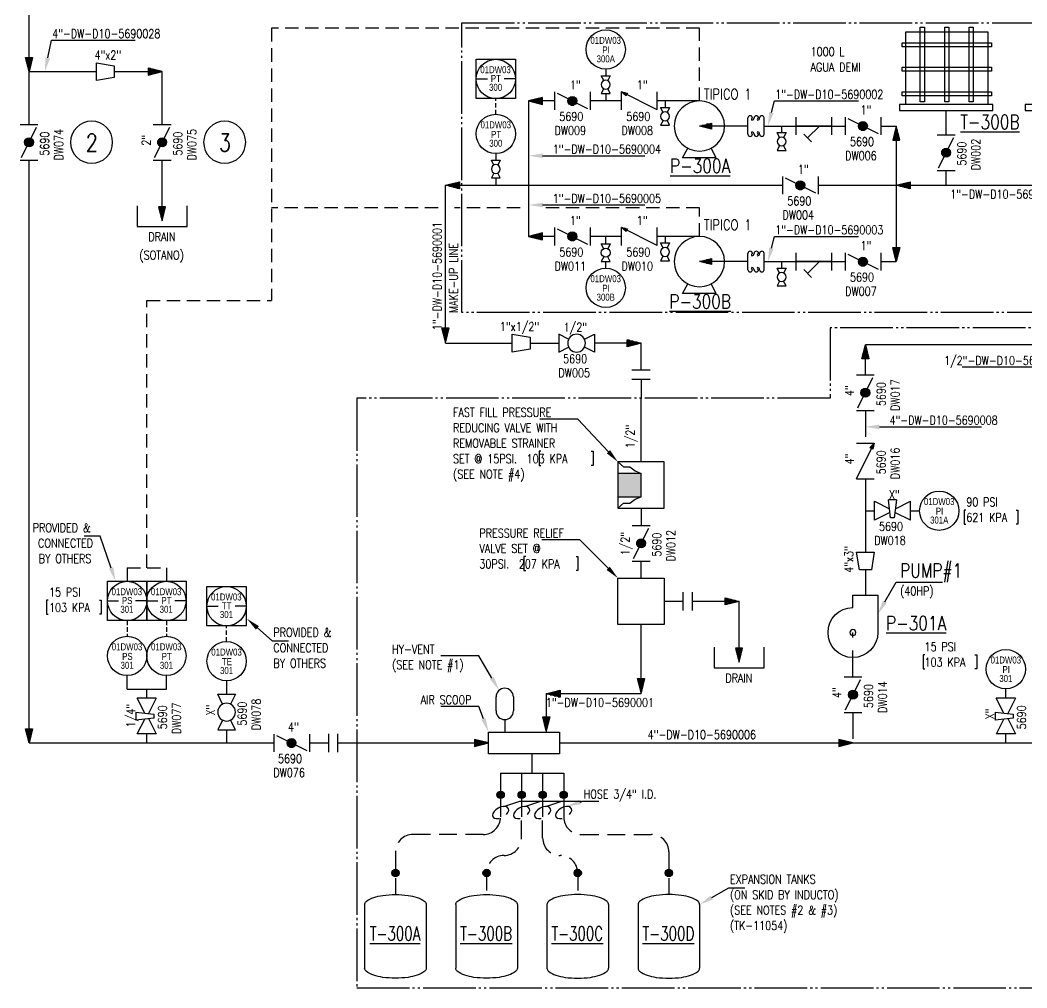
# Model space of a CAD drawing. Header units: inches. Extents: x -80 to 1771, y -447 to 2167.
# Drawn here: x -79.6 to 207.5, y 1606.3 to 1882.1 of the extents above; entities that cross this region are included whole.
import ezdxf
from ezdxf import colors
from ezdxf.entities.mleader import LeaderData, LeaderLine
from ezdxf.enums import TextEntityAlignment as Align
from ezdxf.math import Vec2, Vec3

# ---------------------------------------------------------------- set-up
doc = ezdxf.new("R2010")
doc.units = ezdxf.units.IN
doc.header["$MEASUREMENT"] = 0
for name, pattern in [('DASHED', [0.75, 0.5, -0.25]), ('ISA 5.3.2-6', [19.05, 12.7, -6.35]), ('JIS_09_15', [18.9, 15, -0.9, 0.6, -0.9, 0.6, -0.9])]:
    doc.linetypes.add(name, pattern=pattern)
for name, color, linetype in [('23.24.E.', 4, 'ISA 5.3.2-6'), ('P01equipos', 3, 'Continuous'), ('P01instrumentos', 2, 'Continuous'), ('PEQUIP', 3, 'Continuous'), ('PTTEXT', 3, 'Continuous'), ('R01equipos', 3, 'Continuous'), ('Rinstrumentos', 2, 'Continuous'), ('RTTEXT', 2, 'Continuous'), ('Rvalvulas', 3, 'Continuous'), ('Tx_DDIM', 1, 'Continuous'), ('Tx_P_AEREO', 4, 'Continuous'), ('Tx_TEXT', 3, 'Continuous')]:
    doc.layers.add(name, color=color, linetype=linetype)
doc.styles.add('ROMANS', font='romans')
doc.styles.get("Standard").update_dxf_attribs({"font": 'arial.ttf'})

# ---------------------------------------------------------------- blocks, each defined once
blk = doc.blocks.new('reducc concentrica')
at = {"layer": 'PEQUIP'}
for p, q in [((0, -2.54), (0, 2.54)), ((0, 2.54), (5.08, 1.69)), ((5.08, 1.69), (5.08, -1.69)), ((5.08, -1.69), (0, -2.54))]:
    blk.add_line(p, q, dxfattribs=at)
blk = doc.blocks.new('FPRO')
at = {"color": 3, "linetype": 'Continuous'}
for p, q in [((-4.2, 1.05), (-5, 1.05)), ((-2.8, 0.7), (-5, 0.7)), ((-1.4, 0.35), (-5, 0.35)), ((0, 0), (-5, 0)), ((-1.4, -0.35), (-5, -0.35)), ((-2.8, -0.7), (-5, -0.7)), ((-4.2, -1.05), (-5, -1.05))]:
    blk.add_line(p, q, dxfattribs=at)
blk.add_lwpolyline([(-5, 1.25), (0, 0), (-5, -1.25)], close=True, dxfattribs=at)
blk = doc.blocks.new('FLECHA')
at = {"xscale": 0.9999979999999999, "yscale": -0.9999979999999999, "rotation": 90}
blk.add_blockref('FPRO', (0, 0), dxfattribs=at)
blk = doc.blocks.new('Instrumento Local')
at = {"layer": 'P01instrumentos', "color": 2, "linetype": 'Continuous'}
blk.add_circle((0, 0), 6, dxfattribs=at)
at = {"layer": 'PTTEXT', "linetype": 'Continuous', "style": 'ROMANS', "width": 0.9}
for tag, p in [('TAG1', (-4.14, 2.03)), ('TAG2', (-3.98, -4.74))]:
    blk.add_attdef(tag, p, '', height=2.5, dxfattribs=at)
blk = doc.blocks.new('brida ciega')
at = {"layer": 'R01equipos', "color": 4}
blk.add_line((0, 0), (-5.39, 0), dxfattribs=at)
at = {"layer": 'R01equipos'}
for p, q in [((0, 2.61), (0, -2.6)), ((2.61, 2.61), (2.61, -2.6))]:
    blk.add_line(p, q, dxfattribs=at)
blk = doc.blocks.new('recipiente presurizado')
at = {"layer": 'PEQUIP'}
for p, q in [((-10.97, 14.67), (-10.97, -8.01)), ((10.97, 14.67), (10.97, -8.01))]:
    blk.add_line(p, q, dxfattribs=at)
for centre, radius, start, end in [((0, -15.67), 33.89, 90, 97.6249), ((0, -15.67), 33.89, 82.3751, 90), ((-9.6, 14.67), 1.37, 127.9635, 180), ((-5.07, 8.88), 8.72, 107.9105, 127.9635), ((-2.02, -0.56), 18.65, 97.6249, 107.9105), ((2.02, -0.56), 18.65, 72.0895, 82.3751), ((5.07, 8.88), 8.72, 52.0365, 72.0895), ((9.6, 14.67), 1.37, 360, 52.0365), ((-9.6, -8.01), 1.37, 180, 232.0365), ((-5.07, -2.22), 8.72, 232.0365, 252.0895), ((-2.02, 7.22), 18.65, 252.0895, 262.3751), ((2.02, 7.22), 18.65, 277.6249, 287.9105), ((5.07, -2.22), 8.72, 287.9105, 307.9635), ((9.6, -8.01), 1.37, 307.9635, 360), ((0, 22.33), 33.89, 262.3751, 270), ((0, 22.33), 33.89, 270, 277.6249)]:
    blk.add_arc(centre, radius, start, end, dxfattribs=at)
blk = doc.blocks.new('ventilador- soplador')
at = {"layer": 'PEQUIP'}
for p, q in [((10.67, 7.11), (0, 7.11)), ((10.67, 0), (10.67, 7.11)), ((7.11, 0), (10.67, 0))]:
    blk.add_line(p, q, dxfattribs=at)
blk.add_circle((0, 0), 0.839, dxfattribs=at)
blk.add_arc((0, 0), 7.11, 90, 0, dxfattribs=at)
blk = doc.blocks.new('vretencion')
at = {"layer": 'PEQUIP'}
for p, q in [((-5.08, 2.54), (-5.08, -2.54)), ((-5.08, 2.54), (5.08, -2.54)), ((5.08, 2.54), (5.08, -2.54)), ((3.38, -2.16), (3.75, -1.4)), ((5.08, -2.54), (3.38, -2.16)), ((3.75, -1.4), (5.08, -2.54))]:
    blk.add_line(p, q, dxfattribs=at)
for points in [[(3.45, -2.01), (4.06, -2.31)], [(3.53, -1.86), (4.74, -2.46)], [(3.6, -1.71), (4.81, -2.31)], [(3.68, -1.56), (4.28, -1.86)]]:
    blk.add_lwpolyline(points, dxfattribs=at)
blk = doc.blocks.new('inst')
at = {"layer": 'Rinstrumentos', "color": 2, "linetype": 'Continuous'}
blk.add_circle((0, 0), 7, dxfattribs=at)
at = {"layer": 'RTTEXT', "linetype": 'Continuous', "width": 0.8}
for tag, p in [('213', (-0.02, 2.01)), ('XX', (0.11, -1.41)), ('100', (0, -4.58))]:
    blk.add_attdef(tag, text='', height=2.5, dxfattribs=at).set_placement(p, align=Align.CENTER)
blk = doc.blocks.new('Sen')
at = {"layer": 'Rinstrumentos', "color": 2, "linetype": 'Continuous'}
for p, q in [((-7, 7), (-3.02, 7)), ((7, 7), (3.02, 7))]:
    blk.add_line(p, q, dxfattribs=at)
blk.add_lwpolyline([(-7, 14), (7, 14), (7, 0), (-7, 0)], close=True, dxfattribs=at)
blk.add_circle((0, 7), 7, dxfattribs=at)
at = {"layer": 'RTTEXT', "linetype": 'Continuous', "width": 0.8}
for tag, p in [('213', (-0.09, 9.06)), ('FT', (0.02, 5.91)), ('110', (-0.07, 2.78))]:
    blk.add_attdef(tag, text='', height=2.5, dxfattribs=at).set_placement(p, align=Align.CENTER)
blk = doc.blocks.new('vesferica')
at = {"layer": 'PEQUIP'}
for p, q in [((-2.28, 1.13), (-5.09, 2.54)), ((-5.09, 2.54), (-5.09, -2.54)), ((2.28, 1.14), (5.07, 2.54)), ((5.07, 2.54), (5.07, -2.54)), ((-5.09, -2.54), (-2.28, -1.14)), ((5.07, -2.54), (2.27, -1.14))]:
    blk.add_line(p, q, dxfattribs=at)
blk.add_circle((0, 0), 2.54, dxfattribs=at)
blk = doc.blocks.new('bomba')
at = {"layer": 'PEQUIP'}
for p, q in [((-13.82, 0), (0, 0)), ((0, 0), (-3.39, 0.85)), ((-3.39, 0.85), (-3.39, -0.85)), ((-3.39, 0.51), (-2.03, 0.51)), ((-3.39, 0.17), (-0.68, 0.17)), ((-3.39, -0.85), (0, 0)), ((-3.39, -0.17), (-0.68, -0.17)), ((-3.39, -0.51), (-2.03, -0.51)), ((-4.8, -9.05), (-3.36, -6.33)), ((4.8, -9.05), (3.36, -6.33)), ((-4.8, -9.05), (4.8, -9.05))]:
    blk.add_line(p, q, dxfattribs=at)
blk.add_circle((0, 0), 7.17, dxfattribs=at)
blk = doc.blocks.new('filtro Y')
at = {"layer": 'PEQUIP'}
for p, q in [((-2.54, 6.77), (2.54, 6.77)), ((0, -3.39), (0, 6.77)), ((0, 0), (3.39, 3.39)), ((4.49, 2.29), (2.29, 4.49)), ((-2.54, -3.39), (2.54, -3.39))]:
    blk.add_line(p, q, dxfattribs=at)
blk.add_point((0, 6.77), dxfattribs=at)
blk = doc.blocks.new('vmariposa')
at = {"layer": 'PEQUIP'}
for p, q in [((-5.08, 2.54), (-5.08, -2.54)), ((-4.32, 2.16), (4.32, -2.16)), ((5.08, 2.54), (5.08, -2.54))]:
    blk.add_line(p, q, dxfattribs=at)
for points in [[(-1.26, 0.17), (1.26, 0.17)], [(-1.16, 0.51), (1.16, 0.51)], [(-0.94, 0.85), (0.94, 0.85)], [(-0.45, 1.19), (0.45, 1.19)], [(-1.26, -0.17), (1.26, -0.17)], [(-1.16, -0.51), (1.16, -0.51)], [(-0.94, -0.85), (0.94, -0.85)], [(-0.45, -1.19), (0.45, -1.19)]]:
    blk.add_lwpolyline(points, dxfattribs=at)
blk.add_circle((0, 0), 1.27, dxfattribs=at)
blk = doc.blocks.new('junta de expansion')
at = {"layer": 'PEQUIP'}
for p, q in [((0, 2.31), (0, -2.31)), ((4.62, 2.31), (4.62, -2.31))]:
    blk.add_line(p, q, dxfattribs=at)
for centre, radius, start, end in [((0.64, 2.31), 0.635, 90, 180), ((0.64, 2.31), 0.635, 0, 90), ((2.23, 2.31), 0.635, 90, 180), ((2.23, 2.31), 0.635, 0, 90), ((3.99, 2.31), 0.635, 90, 180), ((3.99, 2.31), 0.635, 0, 90), ((1.91, 2.31), 0.635, 180, 270), ((1.53, 1.89), 0.428, 330.2901, 81.4584), ((3.5, 2.31), 0.635, 180, 270), ((3.24, 1.95), 0.379, 314.0009, 72.7215), ((0.64, -2.31), 0.635, 180, 270), ((0.64, -2.31), 0.635, 270, 0), ((1.91, -2.31), 0.635, 90, 180), ((1.53, -1.89), 0.428, 278.5416, 29.7099), ((2.23, -2.31), 0.635, 180, 270), ((2.23, -2.31), 0.635, 270, 0), ((3.5, -2.31), 0.635, 90, 180), ((3.24, -1.95), 0.379, 287.2785, 45.9991), ((3.99, -2.31), 0.635, 180, 270), ((3.99, -2.31), 0.635, 270, 0)]:
    blk.add_arc(centre, radius, start, end, dxfattribs=at)
blk = doc.blocks.new('vtapon')
at = {"color": 3}
for p, q in [((-4.3, -3.24), (-4.3, 2.22)), ((-0.31, 2.56), (1.97, 2.56)), ((-0.31, 2.56), (0.31, -2.56)), ((1.4, -2.56), (1.97, 2.56)), ((0.31, -2.56), (1.4, -2.56))]:
    blk.add_line(p, q, dxfattribs=at)
at = {"layer": 'PEQUIP'}
for p, q in [((-0.02, 0.03), (-4.3, 2.22)), ((5.88, 2.2), (1.68, 0.03)), ((5.88, -3.23), (5.88, 2.2)), ((-4.3, -3.24), (0.13, -1.04)), ((1.57, -1.04), (5.88, -3.23))]:
    blk.add_line(p, q, dxfattribs=at)

msp = doc.modelspace()

# ---------------------------------------------------------------- hatches: boundary and pattern name
at = {"layer": 'Tx_P_AEREO'}
h = msp.add_hatch(color=3, dxfattribs=at)
h.dxf.hatch_style = 1
h.paths.add_polyline_path([(97.51, 1752.89), (90.91, 1752.89), (90.91, 1746.29), (97.51, 1746.29)])
at = {"layer": 'Tx_P_AEREO', "ltscale": 0.5}
h = msp.add_hatch(color=4, dxfattribs=at)
h.dxf.hatch_style = 1
h.paths.add_polyline_path([(56.41, 1661.31, 1), (58.5, 1661.31, 1)])
h = msp.add_hatch(color=4, dxfattribs=at)
h.dxf.hatch_style = 1
h.paths.add_polyline_path([(62.4, 1661.31, 1), (64.49, 1661.31, 1)])
h = msp.add_hatch(color=4, dxfattribs=at)
h.dxf.hatch_style = 1
h.paths.add_polyline_path([(68.39, 1661.31, 1), (70.47, 1661.31, 1)])
h = msp.add_hatch(color=4, dxfattribs=at)
h.dxf.hatch_style = 1
h.paths.add_polyline_path([(74.37, 1661.31, 1), (76.46, 1661.31, 1)])
h = msp.add_hatch(color=4, dxfattribs=at)
h.dxf.hatch_style = 1
h.paths.add_polyline_path([(26.41, 1639.04, 1), (28.5, 1639.04, 1)])
h = msp.add_hatch(color=4, dxfattribs=at)
h.dxf.hatch_style = 1
h.paths.add_polyline_path([(52.4, 1639.04, 1), (54.49, 1639.04, 1)])
h = msp.add_hatch(color=4, dxfattribs=at)
h.dxf.hatch_style = 1
h.paths.add_polyline_path([(78.39, 1639.04, 1), (80.47, 1639.04, 1)])
h = msp.add_hatch(color=4, dxfattribs=at)
h.dxf.hatch_style = 1
h.paths.add_polyline_path([(104.37, 1639.04, 1), (106.46, 1639.04, 1)])

# ---------------------------------------------------------------- linework, layer by layer
at = {"layer": '23.24.E.', "color": 2, "ltscale": 0.3}
for p, q in [((114.14, 1879.81), (-7.87, 1879.81)), ((-7.87, 1879.81), (-7.87, 1802.21)), ((114.14, 1859.12), (114.14, 1879.81)), ((39.61, 1828.59), (-7.87, 1828.59)), ((63.01, 1828.59), (44.25, 1828.59)), ((114.14, 1828.59), (68.73, 1828.59)), ((114.14, 1820.48), (114.14, 1828.59)), ((-43.46, 1725.99), (-43.46, 1802.21)), ((-43.46, 1802.21), (-7.87, 1802.21)), ((-49.06, 1725.99), (-49.06, 1722.17)), ((-49.06, 1725.99), (-37.86, 1725.99)), ((-37.86, 1725.99), (-37.86, 1722.17))]:
    msp.add_line(p, q, dxfattribs=at)
at = {"layer": '23.24.E.', "color": 2, "ltscale": 0.1}
for p, q in [((56.07, 1855.29), (56.07, 1859.76)), ((-49.06, 1710.97), (-49.06, 1706.5)), ((-37.86, 1710.97), (-37.86, 1706.5)), ((-20.69, 1705), (-20.69, 1709.47))]:
    msp.add_line(p, q, dxfattribs=at)
at = {"layer": '23.24.E.', "color": 2, "linetype": 'Continuous', "ltscale": 0.1}
for p, q in [((161.46, 1742.3), (164.09, 1742.3)), ((174.28, 1742.3), (176.91, 1742.3)), ((-49.06, 1691.48), (-49.06, 1695.3)), ((-37.86, 1691.48), (-37.86, 1695.3)), ((-20.69, 1693.8), (-20.69, 1689.97)), ((-49.06, 1691.48), (-37.86, 1691.48)), ((-43.46, 1688.9), (-43.46, 1691.54)), ((201.51, 1688.9), (201.51, 1691.54)), ((-20.69, 1679.81), (-20.69, 1676.09)), ((-43.46, 1676.09), (-43.46, 1678.72)), ((201.51, 1676.09), (201.51, 1678.72))]:
    msp.add_line(p, q, dxfattribs=at)
at = {"layer": 'P01equipos', "color": 3}
for points in [[(172.96, 1878.79), (196.33, 1878.79), (196.33, 1858.07), (172.96, 1858.07)], [(197.38, 1874.5), (171.91, 1874.5), (171.91, 1875.66), (197.38, 1875.66)], [(197.38, 1867.54), (171.91, 1867.54), (171.91, 1868.7), (197.38, 1868.7)], [(197.38, 1860.58), (171.91, 1860.58), (171.91, 1861.74), (197.38, 1861.74)], [(171.14, 1856.37), (197.82, 1856.37), (197.82, 1858.07), (171.14, 1858.07)], [(206.99, 1856.37), (233.66, 1856.37), (233.66, 1858.07), (206.99, 1858.07)]]:
    msp.add_lwpolyline(points, close=True, dxfattribs=at)
for points in [[(177.11, 1858.8), (177.11, 1880.14), (178.26, 1880.14), (178.26, 1858.8), (177.11, 1858.8)], [(184.07, 1858.8), (184.07, 1880.14), (185.22, 1880.14), (185.22, 1858.8), (184.07, 1858.8)], [(191.03, 1858.8), (191.03, 1880.14), (192.18, 1880.14), (192.18, 1858.8), (191.03, 1858.8)]]:
    msp.add_lwpolyline(points, dxfattribs=at)
at = {"layer": 'Rinstrumentos'}
for p, q in [((87.42, 1868.16), (87.42, 1866.3)), ((87.42, 1861.22), (87.42, 1859.12)), ((104.34, 1859.12), (104.34, 1857.25)), ((137.55, 1851.95), (137.55, 1850.08)), ((56.07, 1844.09), (56.07, 1842.22)), ((56.07, 1837.14), (56.07, 1835.05)), ((87.42, 1818.38), (87.42, 1820.48)), ((104.34, 1820.48), (104.34, 1818.61)), ((87.42, 1811.43), (87.42, 1813.3)), ((137.55, 1813.3), (137.55, 1811.44))]:
    msp.add_line(p, q, dxfattribs=at)
at = {"layer": 'Rvalvulas'}
msp.add_line((58.61, 1682.74), (58.61, 1679.21), dxfattribs=at)
for points in [[(56.13, 1685.21), (56.13, 1689.22)], [(61.08, 1689.22), (61.08, 1685.21)]]:
    msp.add_lwpolyline(points, dxfattribs=at)
for centre, start, end in [((58.61, 1689.22), 0, 180), ((58.61, 1685.21), 180, 0)]:
    msp.add_arc(centre, 2.47, start, end, dxfattribs=at)
at = {"layer": 'Tx_DDIM', "color": 1, "linetype": 'JIS_09_15'}
msp.add_lwpolyline([(339.38, 1805.04), (339.38, 1794.44), (151.38, 1794.44), (151.38, 1774.41), (16.43, 1774.41), (16.43, 1606.3), (571.95, 1606.3), (571.95, 1886.2), (367.24, 1886.2), (367.24, 1805.04), (339.38, 1805.04)], dxfattribs=at)
msp.add_lwpolyline([(46.37, 1881.4), (273.57, 1881.4), (273.57, 1798.76), (46.37, 1798.76)], close=True, dxfattribs=at)
at = {"layer": 'Tx_DDIM', "color": 1}
for points in [[(58.33, 1658), (62.92, 1659.51), (68.91, 1659.51)], [(64.31, 1658), (68.91, 1659.51), (74.89, 1659.51)], [(70.3, 1658), (74.89, 1659.51), (80.54, 1659.51)]]:
    msp.add_lwpolyline(points, dxfattribs=at)
for centre in [(57.45, 1656.28), (63.44, 1656.28), (69.43, 1656.28), (75.42, 1656.28)]:
    msp.add_ellipse(centre, major_axis=(-2.21, -1.2), ratio=0.565173, start_param=2.061261, end_param=7.363517, dxfattribs=at)
at = {"layer": 'Tx_P_AEREO', "color": 4, "ltscale": 0.5}
for p, q in [((-77.02, 1852.4), (-77.02, 2083.06)), ((-77.02, 1867.46), (-57.8, 1867.46)), ((-52.72, 1867.46), (-39.07, 1867.46)), ((-39.07, 1852.4), (-39.07, 1867.46)), ((65.43, 1859.12), (65.43, 1820.48)), ((91.88, 1859.12), (82.96, 1859.12)), ((114.14, 1859.12), (102.04, 1859.12)), ((184.48, 1849.45), (184.48, 1856.49)), ((132.58, 1851.95), (155.66, 1851.95)), ((165.82, 1851.95), (170.26, 1851.95)), ((170.26, 1851.95), (170.26, 1813.3)), ((-77.02, 1676.09), (-77.02, 1842.24)), ((-39.07, 1824.89), (-39.07, 1842.24)), ((184.48, 1835.05), (184.48, 1839.29)), ((41.72, 1790.05), (41.72, 1835.05)), ((41.72, 1835.05), (137.8, 1835.05)), ((147.96, 1835.05), (230.76, 1835.05)), ((91.88, 1820.48), (82.96, 1820.48)), ((114.14, 1820.48), (102.04, 1820.48)), ((132.58, 1813.3), (155.66, 1813.3)), ((165.82, 1813.3), (170.26, 1813.3)), ((41.72, 1790.05), (60.74, 1790.05)), ((65.82, 1790.05), (74.03, 1790.05)), ((97.51, 1790.05), (84.19, 1790.05)), ((97.51, 1782.41), (97.51, 1790.05)), ((376.97, 1789.58), (161.46, 1789.58)), ((97.51, 1756.19), (97.51, 1774.41)), ((161.46, 1751.39), (161.46, 1730.52)), ((97.51, 1742.99), (97.51, 1738.1)), ((97.51, 1723.05), (97.51, 1727.94)), ((161.46, 1725.44), (161.46, 1718.23)), ((125.43, 1716.45), (112.11, 1716.45)), ((125.43, 1699.1), (125.43, 1716.45)), ((97.51, 1690.12), (97.51, 1709.79)), ((97.51, 1690.12), (70.46, 1690.12)), ((70.46, 1690.12), (70.46, 1679.21)), ((-77.02, 1676.09), (-7.26, 1676.09)), ((2.9, 1676.09), (8.43, 1676.09)), ((16.43, 1676.09), (53.97, 1676.09)), ((74.2, 1676.09), (326.19, 1676.09)), ((66.44, 1667.5), (66.44, 1672.97)), ((57.45, 1667.5), (57.45, 1655.02)), ((57.45, 1667.5), (75.42, 1667.5)), ((63.44, 1667.5), (63.44, 1655.02)), ((69.43, 1667.5), (69.43, 1655.02)), ((75.42, 1667.5), (75.42, 1655.02))]:
    msp.add_line(p, q, dxfattribs=at)
at = {"layer": 'Tx_P_AEREO', "color": 4, "linetype": 'DASHED', "ltscale": 15}
for p, q in [((72.8, 1859.12), (65.43, 1859.12)), ((72.8, 1820.48), (65.43, 1820.48)), ((161.46, 1781.02), (161.46, 1789.58)), ((161.46, 1770.86), (161.46, 1761.55)), ((157.9, 1694.94), (157.9, 1707.56)), ((157.9, 1684.78), (157.9, 1676.09))]:
    msp.add_line(p, q, dxfattribs=at)
at = {"layer": 'Tx_P_AEREO', "color": 4, "linetype": 'DASHED', "ltscale": 10}
for p, q in [((63.44, 1649.04), (63.44, 1655.02)), ((69.43, 1649.04), (69.43, 1655.02)), ((52.45, 1650.02), (32.45, 1650.02)), ((80.42, 1650.02), (100.42, 1650.02)), ((27.45, 1645.02), (27.45, 1632.88)), ((105.42, 1645.02), (105.42, 1632.88)), ((53.44, 1639.04), (53.44, 1632.88)), ((79.43, 1639.04), (79.43, 1632.88))]:
    msp.add_line(p, q, dxfattribs=at)
at = {"layer": 'Tx_P_AEREO', "color": 3}
for points in [[(-46.19, 1829.17), (-46.19, 1823.28), (-31.96, 1823.28), (-31.96, 1829.17)], [(90.91, 1756.19), (90.91, 1742.99), (104.11, 1742.99), (104.11, 1756.19), (90.91, 1756.19)], [(90.91, 1756.19), (92.47, 1754.76), (94.29, 1754.76), (95.79, 1753.63), (97.51, 1752.89)], [(90.91, 1742.99), (92.47, 1744.42), (94.29, 1744.42), (95.79, 1745.55), (97.51, 1746.29)], [(90.91, 1709.85), (90.91, 1723.05), (104.11, 1723.05), (104.11, 1709.85), (90.91, 1709.85)], [(118.32, 1703.37), (118.32, 1697.48), (132.55, 1697.48), (132.55, 1703.37)]]:
    msp.add_lwpolyline(points, dxfattribs=at)
for points in [[(97.51, 1752.89), (90.91, 1752.89), (90.91, 1746.29), (97.51, 1746.29)], [(74.2, 1672.97), (53.97, 1672.97), (53.97, 1679.21), (74.2, 1679.21)]]:
    msp.add_lwpolyline(points, close=True, dxfattribs=at)
at = {"layer": 'Tx_P_AEREO', "color": 4, "ltscale": 0.5}
for centre in [(57.45, 1661.31), (63.44, 1661.31), (69.43, 1661.31), (75.42, 1661.31), (27.45, 1639.04), (53.44, 1639.04), (79.43, 1639.04), (105.42, 1639.04)]:
    msp.add_circle(centre, 1.04, dxfattribs=at)
at = {"layer": 'Tx_P_AEREO', "color": 4, "linetype": 'DASHED', "ltscale": 15}
msp.add_arc((52.45, 1655.02), 5, 270, 0, dxfattribs=at)
at = {"layer": 'Tx_P_AEREO', "color": 4, "linetype": 'DASHED', "ltscale": 10}
for centre, start, end in [((80.42, 1655.02), 180, 270), ((32.45, 1645.02), 90, 180), ((58.44, 1649.04), 270, 0), ((74.43, 1649.04), 180, 270), ((100.42, 1645.02), 0, 90), ((58.44, 1639.04), 90, 180), ((74.43, 1639.04), 0, 90)]:
    msp.add_arc(centre, 5, start, end, dxfattribs=at)
at = {"layer": 'Tx_TEXT'}
for points in [[(68.92, 1759.23), (68.42, 1759.23), (68.42, 1755.23), (68.92, 1755.23)], [(83.3, 1759.23), (83.8, 1759.23), (83.8, 1755.23), (83.3, 1755.23)], [(190.12, 1742.5), (189.62, 1742.5), (189.62, 1738.5), (190.12, 1738.5)], [(204.4, 1742.5), (204.9, 1742.5), (204.9, 1738.5), (204.4, 1738.5)], [(64.6, 1729.23), (64.1, 1729.23), (64.1, 1725.23), (64.6, 1725.23)], [(78.98, 1729.23), (79.48, 1729.23), (79.48, 1725.23), (78.98, 1725.23)], [(-71.55, 1716.8), (-72.05, 1716.8), (-72.05, 1712.8), (-71.55, 1712.8)], [(-56.94, 1716.8), (-56.44, 1716.8), (-56.44, 1712.8), (-56.94, 1712.8)], [(178.42, 1701.22), (177.92, 1701.22), (177.92, 1697.22), (178.42, 1697.22)], [(192.69, 1701.22), (193.19, 1701.22), (193.19, 1697.22), (192.69, 1697.22)]]:
    msp.add_lwpolyline(points, dxfattribs=at)

# ---------------------------------------------------------------- block references
at = {"xscale": 0.8000000000001819, "yscale": 0.8000000000001819, "zscale": 0.8000000000001819}
for name, p, values in [('inst', (87.42, 1873.76), {'213': '01DW03', '100': '300A', 'XX': 'PI'}), ('Sen', (56.07, 1859.76), {'213': '01DW03', '110': '300', 'FT': 'PT'}), ('inst', (56.07, 1849.69), {'213': '01DW03', '100': '300', 'XX': 'PT'}), ('inst', (87.42, 1805.83), {'213': '01DW03', '100': '300B', 'XX': 'PI'}), ('inst', (182.51, 1742.3), {'213': '01DW03', '100': '301A', 'XX': 'PI'}), ('Sen', (-49.06, 1710.97), {'213': '01DW03', '110': '301', 'FT': 'PS'}), ('Sen', (-37.86, 1710.97), {'213': '01DW03', '110': '301', 'FT': 'PT'}), ('Sen', (-20.69, 1709.47), {'213': '01DW03', '110': '301', 'FT': 'TT'}), ('inst', (-49.06, 1700.9), {'213': '01DW03', '100': '301', 'XX': 'PS'}), ('inst', (-37.86, 1700.9), {'213': '01DW03', '100': '301', 'XX': 'PT'}), ('inst', (-20.69, 1699.4), {'213': '01DW03', '100': '301', 'XX': 'TE'}), ('inst', (201.51, 1697.14), {'213': '01DW03', '100': '301', 'XX': 'PI'})]:
    msp.add_blockref(name, p, dxfattribs=at).add_auto_attribs(values)
at = {"layer": 'P01equipos', "color": 3, "xscale": -1}
for p in [(114.14, 1851.95), (114.14, 1813.3)]:
    msp.add_blockref('bomba', p, dxfattribs=at)
at = {"layer": 'P01equipos', "color": 3, "xscale": -1, "rotation": 270}
msp.add_blockref('ventilador- soplador', (157.9, 1707.56), dxfattribs=at)
at = {"layer": 'P01equipos', "color": 3, "yscale": 0.8, "zscale": 0.8}
for p, xscale in [((27.45, 1618.3), -0.8), ((53.44, 1618.3), -0.8), ((79.43, 1618.3), 0.8), ((105.42, 1618.3), 0.8)]:
    msp.add_blockref('recipiente presurizado', p, dxfattribs=dict(at, xscale=xscale))
at = {"layer": 'P01instrumentos', "color": 1, "xscale": -1}
for p in [(-59.18, 1847.32), (-21.23, 1847.32)]:
    msp.add_blockref('Instrumento Local', p, dxfattribs=at)
at = {"layer": 'Rvalvulas'}
for name, p in [('reducc concentrica', (-57.8, 1867.46)), ('vmariposa', (77.88, 1859.12)), ('vmariposa', (160.74, 1851.95)), ('vmariposa', (142.88, 1835.05)), ('vmariposa', (77.88, 1820.48)), ('vmariposa', (160.74, 1813.3)), ('reducc concentrica', (60.74, 1790.05)), ('vmariposa', (-2.18, 1676.09))]:
    msp.add_blockref(name, p, dxfattribs=at)
at = {"layer": 'Rvalvulas', "yscale": 0.5, "zscale": 0.5}
for p, xscale, rotation in [((87.42, 1863.75), -0.5, 90), ((104.34, 1854.71), -0.5, 90), ((137.55, 1847.54), -0.5, 90), ((56.07, 1839.68), -0.5, 90), ((87.42, 1815.84), 0.5, 90.00000000000001), ((104.34, 1816.07), -0.5, 90), ((137.55, 1808.9), -0.5, 90)]:
    msp.add_blockref('vesferica', p, dxfattribs=dict(at, xscale=xscale, rotation=rotation))
at = {"layer": 'Rvalvulas'}
for name, p, rotation in [('vretencion', (96.96, 1859.12), 180), ('junta de expansion', (132.58, 1851.95), 180), ('vmariposa', (-77.02, 1847.32), 90), ('vmariposa', (-39.07, 1847.32), 90), ('vmariposa', (184.48, 1844.37), 90), ('vretencion', (96.96, 1820.48), 180), ('junta de expansion', (132.58, 1813.3), 180), ('vmariposa', (161.46, 1775.94), 90), ('vretencion', (161.46, 1756.47), 89.99999999999999), ('vmariposa', (97.51, 1733.02), 90), ('reducc concentrica', (161.46, 1730.52), 270), ('vmariposa', (157.9, 1689.86), 90)]:
    msp.add_blockref(name, p, dxfattribs=dict(at, rotation=rotation))
at = {"layer": 'Rvalvulas', "xscale": -1, "rotation": 90}
for name, p in [('filtro Y', (148.37, 1851.95)), ('filtro Y', (148.37, 1813.3)), ('vtapon', (-43.97, 1684.6)), ('vesferica', (-20.69, 1684.89)), ('vtapon', (201, 1684.6))]:
    msp.add_blockref(name, p, dxfattribs=at)
at = {"layer": 'Rvalvulas', "xscale": -1}
for name, p in [('vesferica', (79.1, 1790.05)), ('vtapon', (169.97, 1742.81))]:
    msp.add_blockref(name, p, dxfattribs=at)
at = {"layer": 'Tx_P_AEREO', "yscale": 0.8, "zscale": 0.8}
for p, xscale, rotation in [((-77.02, 1867.46), -0.8, 180), ((-39.07, 1867.46), 0.8, 269.9999999999999), ((65.43, 1859.12), 0.8, 89.99999999999997), ((41.72, 1835.05), -0.8, 90.00000000000007), ((170.26, 1835.05), -0.8, 90.00000000000007), ((-39.07, 1824.89), 0.8, 179.9999999999999), ((65.43, 1820.48), 0.8, 89.99999999999997), ((170.26, 1813.3), -0.8, 180), ((41.72, 1790.42), -0.8, 180), ((97.51, 1790.05), -0.8, 270.0000000000001), ((125.43, 1716.45), -0.8, 270.0000000000001), ((125.43, 1699.1), 0.8, 179.9999999999999), ((97.51, 1690.49), -0.8, 180), ((70.46, 1690.12), -0.8, 90.00000000000007), ((70.46, 1679.58), -0.8, 180), ((-77.02, 1676.09), -0.8, 180), ((53.97, 1676.09), 0.8, 269.9999999999999), ((157.9, 1676.09), 0.8, 269.9999999999999)]:
    msp.add_blockref('FLECHA', p, dxfattribs=dict(at, xscale=xscale, rotation=rotation))
for p, xscale in [((170.26, 1851.95), 0.8), ((161.46, 1789.58), -0.8)]:
    msp.add_blockref('FLECHA', p, dxfattribs=dict(at, xscale=xscale))
at = {"layer": 'Tx_P_AEREO', "color": 3}
for p, rotation in [((97.51, 1779.8), 89.99999999999997), ((11.04, 1676.09), 180)]:
    msp.add_blockref('brida ciega', p, dxfattribs=dict(at, rotation=rotation))
at = {"layer": 'Tx_P_AEREO', "color": 3, "xscale": -1, "rotation": 180}
msp.add_blockref('brida ciega', (109.51, 1716.45), dxfattribs=at)

# ---------------------------------------------------------------- texts
at = {"layer": 'RTTEXT', "color": 4, "style": 'ROMANS'}
for s, height, width, p in [('%%UT-300B', 4, 0.8, (196.97, 1851.1)), ('2', 5, 0.8, (-59.11, 1844.69)), ('3', 5, 0.8, (-21.16, 1844.69)), ('%%UP-300A', 4, 0.8, (114.33, 1838.58)), ('%%UP-300B', 4, 0.8, (114.33, 1799.93)), ('%%UP-301A', 4, 0.8, (175.92, 1708.25)), ('%%UT-300A', 4, 0.7, (27.32, 1619.77)), ('%%UT-300B', 4, 0.7, (53.31, 1619.77)), ('%%UT-300C', 4, 0.7, (79.29, 1619.77)), ('%%UT-300D', 4, 0.7, (105.28, 1619.77))]:
    msp.add_text(s, height=height, dxfattribs=dict(at, width=width)).set_placement(p, align=Align.CENTER)
at = {"layer": 'RTTEXT', "color": 4, "style": 'ROMANS', "width": 0.8}
msp.add_text('PUMP#1', height=4, dxfattribs=at).set_placement((171.36, 1727.27), align=Align.TOP_LEFT)
at = {"layer": 'Tx_TEXT', "style": 'ROMANS', "width": 0.8}
for s, height, p in [('4"-DW-D10-5690028', 2.5, (-70.42, 1879.53)), ('4"x2"', 2.5, (-58.37, 1873.45)), ('1000 L', 2.5, (145.83, 1874.39)), ('AGUA DEMI', 2.5, (145.83, 1869.99)), ('1"', 2.5, (77.21, 1864.93)), ('1"', 2.5, (96.29, 1864.93)), ('TIPICO 1', 3, (115.38, 1862.55)), ('1"-DW-D10-5690002', 2.5, (135.74, 1862.22)), ('1"', 2.5, (160.07, 1857.76)), ('5690', 2.5, (74.18, 1855.91)), ('5690', 2.5, (93.26, 1855.91)), ('DW009', 2.5, (72.82, 1851.91)), ('DW008', 2.5, (91.9, 1851.91)), ('5690', 2.5, (157.04, 1848.74)), ('1"-DW-D10-5690004', 2.5, (72.31, 1846.6)), ('DW006', 2.5, (155.68, 1844.74)), ('1"', 2.5, (142.21, 1840.86)), ('1"-DW-D10-5690005', 2.5, (72.31, 1832.57)), ('5690', 2.5, (139.18, 1831.83)), ('1"-DW-D10-5690001', 2.5, (185.64, 1833.78)), ('1"', 2.5, (77.21, 1826.29)), ('1"', 2.5, (96.29, 1826.29)), ('DW004', 2.5, (137.82, 1827.83)), ('TIPICO 1', 3, (115.38, 1825.3)), ('1"-DW-D10-5690003', 2.5, (135.74, 1823.58)), ('DRAIN', 2.5, (-42.99, 1821.63)), ('5690', 2.5, (74.18, 1817.27)), ('5690', 2.5, (93.26, 1817.27)), ('1"', 2.5, (160.07, 1819.11)), ('(SOTANO)', 2.5, (-45.55, 1816.4)), ('DW011', 2.5, (72.82, 1813.27)), ('DW010', 2.5, (91.9, 1813.27)), ('5690', 2.5, (157.04, 1810.09)), ('DW007', 2.5, (155.68, 1806.09)), ('1"x1/2"', 2.5, (57.22, 1796.04)), ('1/2"', 2.5, (75.4, 1795.86)), ('5690', 2.5, (75.27, 1786.84)), ('1/2"-DW-D10-5690010', 2.5, (183.89, 1786.34)), ('DW005', 2.5, (73.91, 1782.84)), ('FAST FILL PRESSURE', 2.5, (43.87, 1771.58)), ('4"-DW-D10-5690008', 2.5, (168.34, 1769.34)), ('REDUCING VALVE WITH', 2.5, (43.87, 1767.17)), ('REMOVABLE STRAINER', 2.5, (43.87, 1762.77)), ('SET @ 15PSI.  103 KPA', 2.5, (43.87, 1758.37)), ('(SEE NOTE #4)', 2.5, (43.87, 1753.96)), ('X"', 2.5, (168.19, 1748.11)), ('90 PSI', 2.5, (190.22, 1746.04)), ('621 KPA', 2.5, (190.22, 1741.64)), ('PROVIDED &', 2.5, (-75.98, 1738.7)), ('PRESSURE RELIEF', 2.5, (51.4, 1737.17)), ('5690', 2.5, (165.33, 1739.08)), ('CONNECTED', 2.5, (-74.45, 1734.29)), ('DW018', 2.5, (163.97, 1735.09)), ('VALVE SET @', 2.5, (51.4, 1732.77)), ('BY OTHERS', 2.5, (-74.26, 1729.89)), ('30PSI.  207 KPA', 2.5, (51.4, 1728.37)), ('15 PSI', 2.5, (-71.32, 1720.35)), ('(40HP)', 2.5, (171.36, 1720.66)), ('103 KPA', 2.5, (-71.32, 1715.94)), ('PROVIDED &', 2.5, (-7.34, 1708.87)), ('CONNECTED', 2.5, (-7.34, 1704.47)), ('HY-VENT', 2.5, (26.49, 1704.04)), ('15 PSI', 2.5, (178.31, 1704.77)), ('BY OTHERS', 2.5, (-7.34, 1700.06)), ('(SEE NOTE #1)', 2.5, (26.49, 1699.64)), ('103 KPA', 2.5, (178.31, 1700.36)), ('DRAIN', 2.5, (121.51, 1695.84)), ('AIR SCOOP', 2.5, (34.64, 1689.66)), ('1"-DW-D10-5690001', 2.5, (70.33, 1688.85)), ('4"', 2.5, (-3.16, 1681.9)), ('4"-DW-D10-5690006', 2.5, (99.39, 1679.72)), ('5690', 2.5, (-6.02, 1672.88)), ('DW076', 2.5, (-7.37, 1668.88)), ('HOSE 3/4" I.D.', 2.5, (81.11, 1662.75)), ('EXPANSION TANKS', 2.5, (122.85, 1638.49)), ('(ON SKID BY INDUCTO)', 2.5, (122.85, 1634.09)), ('(SEE NOTES #2 & #3)', 2.5, (122.85, 1629.69)), ('(TK-11054)', 2.5, (122.85, 1625.29))]:
    msp.add_text(s, height=height, dxfattribs=at).set_placement(p, align=Align.TOP_LEFT)
for s, p in [('5690', (-73.81, 1843.48)), ('DW074', (-69.81, 1842.13)), ('2"', (-44.88, 1846.34)), ('5690', (-35.86, 1843.48)), ('DW075', (-31.86, 1842.13)), ('5690', (187.69, 1840.67)), ('DW002', (191.69, 1839.31)), ('1"-DW-D10-5690001', (38.08, 1793.76)), ('MAKE-UP LINE', (42.76, 1798.64)), ('4"', (155.65, 1774.96)), ('5690', (164.67, 1772.1)), ('DW017', (168.67, 1770.74)), ('1/2"', (93.15, 1760.11)), ('DW016', (168.67, 1751.27)), ('4"', (155.65, 1755.49)), ('5690', (164.67, 1752.63)), ('1/2"', (91.7, 1729.57)), ('5690', (100.72, 1729.18)), ('DW012', (104.72, 1727.82)), ('4"x3"', (155.47, 1724.58)), ('4"', (152.09, 1688.88)), ('5690', (161.11, 1686.02)), ('DW014', (165.11, 1684.66)), ('DW078', (-13.48, 1679.7)), ('1/4"', (-49.27, 1680.55)), ('5690', (-40.25, 1679.96)), ('DW077', (-36.25, 1678.6)), ('X"', (-26.5, 1683.91)), ('5690', (-17.48, 1681.05)), ('X"', (195.71, 1682.82)), ('5690', (204.73, 1679.96))]:
    msp.add_text(s, height=2.5, rotation=90, dxfattribs=at).set_placement(p, align=Align.TOP_LEFT)

# ---------------------------------------------------------------- leaders
at = {"layer": 'Tx_DDIM', "color": 1}
ml = msp.add_multileader_mtext('Standard', dxfattribs=at)
ml.set_content('', color=1)
ml.set_leader_properties()
ml.build(insert=Vec2(0, 0))
ctx = ml.context
ctx.base_point, ctx.plane_origin, ctx.plane_x_axis, ctx.plane_y_axis = Vec3(-42.72, 1876.39), Vec3(-148.94, 1856.29), Vec3(-1, 0), Vec3(0, -1)
ctx.text_align_type = 2
notes = []
notes.append((ctx, [(0, (1, 1, 0), (-70.6, 1876.39), (1, 0), 23.88, [(0, [(-72.53, 1867.46)], 0, [])])]))
ctx.mtext.insert, ctx.mtext.text_direction, ctx.mtext.rotation, ctx.mtext.alignment, ctx.mtext.flow_direction = Vec3(-44.72, 1874.39), Vec3(-1, 0), 3.141593, 3, 5
ml = msp.add_multileader_mtext('Standard', dxfattribs=at)
ml.set_content('', color=1)
ml.set_leader_properties()
ml.build(insert=Vec2(0, 0))
ctx = ml.context
ctx.base_point, ctx.plane_origin, ctx.plane_x_axis, ctx.plane_y_axis = Vec3(163.45, 1859.09), Vec3(57.22, 1838.99), Vec3(-1, 0), Vec3(0, -1)
ctx.text_align_type = 2
notes.append((ctx, [(0, (1, 1, 0), (135.57, 1859.09), (1, 0), 23.88, [(0, [(133.63, 1851.95)], 0, [])])]))
ctx.mtext.insert, ctx.mtext.text_direction, ctx.mtext.rotation, ctx.mtext.alignment, ctx.mtext.flow_direction = Vec3(161.45, 1857.09), Vec3(-1, 0), 3.141593, 3, 5
ml = msp.add_multileader_mtext('Standard', dxfattribs=at)
ml.set_content('', color=1)
ml.set_leader_properties()
ml.build(insert=Vec2(0, 0))
ctx = ml.context
ctx.base_point, ctx.plane_origin, ctx.plane_x_axis, ctx.plane_y_axis = Vec3(102.56, 1843.47), Vec3(-6.21, 1823.36), Vec3(-1, 0), Vec3(0, -1)
ctx.text_align_type = 2
notes.append((ctx, [(0, (1, 1, 0), (74.68, 1843.47), (1, 0), 23.88, [(0, [(65.43, 1843.47)], 0, [])])]))
ctx.mtext.insert, ctx.mtext.text_direction, ctx.mtext.rotation, ctx.mtext.alignment, ctx.mtext.flow_direction = Vec3(100.56, 1841.47), Vec3(-1, 0), 3.141593, 3, 5
ml = msp.add_multileader_mtext('Standard', dxfattribs=at)
ml.set_content('', color=1)
ml.set_leader_properties()
ml.build(insert=Vec2(0, 0))
ctx = ml.context
ctx.base_point, ctx.plane_origin, ctx.plane_x_axis, ctx.plane_y_axis = Vec3(102.56, 1829.44), Vec3(-6.21, 1809.33), Vec3(-1, 0), Vec3(0, -1)
ctx.text_align_type = 2
notes.append((ctx, [(0, (1, 1, 0), (74.68, 1829.44), (1, 0), 23.88, [(0, [(65.43, 1829.44)], 0, [])])]))
ctx.mtext.insert, ctx.mtext.text_direction, ctx.mtext.rotation, ctx.mtext.alignment, ctx.mtext.flow_direction = Vec3(100.56, 1827.44), Vec3(-1, 0), 3.141593, 3, 5
ml = msp.add_multileader_mtext('Standard', dxfattribs=at)
ml.set_content('', color=1)
ml.set_leader_properties()
ml.build(insert=Vec2(0, 0))
ctx = ml.context
ctx.base_point, ctx.plane_origin, ctx.plane_x_axis, ctx.plane_y_axis = Vec3(163.45, 1820.45), Vec3(57.22, 1800.34), Vec3(-1, 0), Vec3(0, -1)
ctx.text_align_type = 2
notes.append((ctx, [(0, (1, 1, 0), (135.57, 1820.45), (1, 0), 23.88, [(0, [(133.63, 1813.3)], 0, [])])]))
ctx.mtext.insert, ctx.mtext.text_direction, ctx.mtext.rotation, ctx.mtext.alignment, ctx.mtext.flow_direction = Vec3(161.45, 1818.45), Vec3(-1, 0), 3.141593, 3, 5
ml = msp.add_multileader_mtext('Standard', dxfattribs=at)
ml.set_content('', color=1)
ml.set_leader_properties()
ml.build(insert=Vec2(0, 0))
ctx = ml.context
ctx.base_point, ctx.plane_origin, ctx.plane_x_axis, ctx.plane_y_axis = Vec3(189.07, 1783.21), Vec3(293.85, 1763.1), Vec3(-1, 0), Vec3(0, -1)
notes.append((ctx, [(0, (1, 1, 0), (212.95, 1783.21), (-1, 0), 23.88, [(0, [(222.21, 1783.21)], 0, [])])]))
ctx.mtext.insert, ctx.mtext.text_direction, ctx.mtext.rotation, ctx.mtext.flow_direction = Vec3(187.07, 1781.21), Vec3(-1, 0), 3.141593, 5
ml = msp.add_multileader_mtext('Standard', dxfattribs=at)
ml.set_content('', color=1)
ml.set_leader_properties()
ml.build(insert=Vec2(0, 0))
ctx = ml.context
ctx.base_point, ctx.plane_origin = Vec3(64.61, 1768.44), Vec3(97.47, 1776.42)
ctx.text_align_type = 2
notes.append((ctx, [(0, (1, 1, 0), (79.46, 1768.44), (-1, 0), 10.86, [(0, [(90.91, 1756.19)], 0, [])])]))
ctx.mtext.insert, ctx.mtext.alignment, ctx.mtext.flow_direction = Vec3(66.61, 1770.44), 3, 5
ml = msp.add_multileader_mtext('Standard', dxfattribs=at)
ml.set_content('', color=1)
ml.set_leader_properties()
ml.build(insert=Vec2(0, 0))
ctx = ml.context
ctx.base_point, ctx.plane_origin, ctx.plane_x_axis, ctx.plane_y_axis = Vec3(198.6, 1766.2), Vec3(89.82, 1746.1), Vec3(-1, 0), Vec3(0, -1)
ctx.text_align_type = 2
notes.append((ctx, [(0, (1, 1, 0), (170.71, 1766.2), (1, 0), 23.88, [(0, [(161.46, 1766.2)], 0, [])])]))
ctx.mtext.insert, ctx.mtext.text_direction, ctx.mtext.rotation, ctx.mtext.alignment, ctx.mtext.flow_direction = Vec3(196.6, 1764.2), Vec3(-1, 0), 3.141593, 3, 5
ml = msp.add_multileader_mtext('Standard', dxfattribs=at)
ml.set_content('', color=1)
ml.set_leader_properties()
ml.build(insert=Vec2(0, 0))
ctx = ml.context
ctx.base_point, ctx.plane_origin = Vec3(-65.28, 1735.03), Vec3(-149.21, 1724.83)
ctx.text_align_type = 2
notes.append((ctx, [(0, (1, 1, 0), (-56.7, 1735.03), (-1, 0), 4.58, [(0, [(-52.32, 1722.17)], 0, [])])]))
ctx.mtext.insert, ctx.mtext.alignment, ctx.mtext.flow_direction = Vec3(-63.28, 1737.03), 3, 5
ml = msp.add_multileader_mtext('Standard', dxfattribs=at)
ml.set_content('', color=1)
ml.set_leader_properties()
ml.build(insert=Vec2(0, 0))
ctx = ml.context
ctx.base_point, ctx.plane_origin = Vec3(65.21, 1734.04), Vec3(98.07, 1742.01)
ctx.text_align_type = 2
notes.append((ctx, [(0, (1, 1, 0), (80.06, 1734.04), (-1, 0), 10.86, [(0, [(90.91, 1723.05)], 0, [])])]))
ctx.mtext.insert, ctx.mtext.alignment, ctx.mtext.flow_direction = Vec3(67.21, 1736.04), 3, 5
ml = msp.add_multileader_mtext('Standard', dxfattribs=at)
ml.set_content('', color=1)
ml.set_leader_properties()
ml.build(insert=Vec2(0, 0))
ctx = ml.context
ctx.base_point, ctx.plane_origin = Vec3(183.45, 1721.93), Vec3(181.79, 1756.48)
notes.append((ctx, [(0, (1, 1, 0), (170.26, 1721.93), (1, 0), 13.19, [(0, [(165.02, 1712.9)], 0, [])])]))
ctx.mtext.insert, ctx.mtext.flow_direction = Vec3(185.45, 1723.93), 5
ml = msp.add_multileader_mtext('Standard', dxfattribs=at)
ml.set_content('', color=1)
ml.set_leader_properties()
ml.build(insert=Vec2(0, 0))
ctx = ml.context
ctx.base_point, ctx.plane_origin = Vec3(-3.08, 1705.2), Vec3(84.85, 1695)
notes.append((ctx, [(0, (1, 1, 0), (-7.66, 1705.2), (1, 0), 4.58, [(0, [(-14.91, 1711.52)], 0, [])])]))
ctx.mtext.insert, ctx.mtext.flow_direction = Vec3(-1.08, 1707.2), 5
ml = msp.add_multileader_mtext('Standard', dxfattribs=at)
ml.set_content('', color=1)
ml.set_leader_properties()
ml.build(insert=Vec2(0, 0))
ctx = ml.context
ctx.base_point, ctx.plane_origin = Vec3(36.36, 1700.9), Vec3(69.23, 1708.88)
ctx.text_align_type = 2
notes.append((ctx, [(0, (1, 1, 0), (51.22, 1700.9), (-1, 0), 10.86, [(0, [(57.02, 1691.12)], 0, [])])]))
ctx.mtext.insert, ctx.mtext.alignment, ctx.mtext.flow_direction = Vec3(38.36, 1702.9), 3, 5
ml = msp.add_multileader_mtext('Standard', dxfattribs=at)
ml.set_content('', color=1)
ml.set_leader_properties()
ml.build(insert=Vec2(0, 0))
ctx = ml.context
ctx.base_point, ctx.plane_origin = Vec3(36.36, 1686.52), Vec3(69.23, 1694.49)
ctx.text_align_type = 2
notes.append((ctx, [(0, (1, 1, 0), (51.22, 1686.52), (-1, 0), 10.86, [(0, [(53.97, 1679.21)], 0, [])])]))
ctx.mtext.insert, ctx.mtext.alignment, ctx.mtext.flow_direction = Vec3(38.36, 1688.52), 3, 5
ml = msp.add_multileader_mtext('Standard', dxfattribs=at)
ml.set_content('', color=1)
ml.set_leader_properties()
ml.build(insert=Vec2(0, 0))
ctx = ml.context
ctx.base_point, ctx.plane_origin = Vec3(85.46, 1659.51), Vec3(188.94, 1652.83)
notes.append((ctx, [(0, (1, 1, 0), (80.88, 1659.51), (1, 0), 4.58, [(0, [(76.29, 1658)], 0, [])])]))
ctx.mtext.insert, ctx.mtext.flow_direction = Vec3(87.46, 1661.51), 5
ml = msp.add_multileader_mtext('Standard', dxfattribs=at)
ml.set_content('', color=1)
ml.set_leader_properties()
ml.build(insert=Vec2(0, 0))
ctx = ml.context
ctx.base_point, ctx.plane_origin = Vec3(127.11, 1634.82), Vec3(230.59, 1633.58)
notes.append((ctx, [(0, (1, 1, 0), (122.53, 1634.82), (1, 0), 4.58, [(0, [(114.19, 1630.04)], 0, [])])]))
ctx.mtext.insert, ctx.mtext.flow_direction = Vec3(129.11, 1636.82), 5
for ctx, leaders in notes:
    for number, flags, end, landing, length, lines in leaders:
        leader = LeaderData()
        leader.index, (leader.has_last_leader_line, leader.has_dogleg_vector, leader.attachment_direction) = number, flags
        leader.last_leader_point, leader.dogleg_vector, leader.dogleg_length = Vec3(end), Vec3(landing), length
        for number, points, colour, breaks in lines:
            line = LeaderLine()
            line.index, line.vertices, line.color, line.breaks = number, Vec3.list(points), colors.encode_raw_color(colour), breaks
            leader.lines.append(line)
        ctx.leaders.append(leader)

doc.saveas('drawing.dxf')
